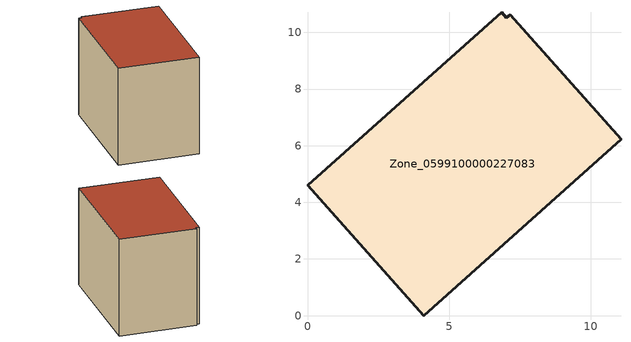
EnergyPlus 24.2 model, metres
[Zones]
Zone_0599100000227083
 floor ground (C_G): 7.15,10.62 11.07,6.22 4.1,0 0,4.61 6.85,10.71 7.03,10.51 z0
 wall outside (C_F): 4.1,0 11.07,6.22 7.15,10.62 7.03,10.51 6.85,10.71 0,4.61 4.1,0 z0:7.69
 roof outside (C_R): 11.07,6.22 7.15,10.62 7.03,10.51 6.85,10.71 0,4.61 4.1,0 z7.69
[BUILDING]
Pand.0599100000227083: North Axis=0; Terrain=City; Loads Convergence Tolerance Value=0.04; Temperature Convergence Tolerance Value=0.4; Solar Distribution=FullExterior; Maximum Number of Warmup Days=25; Minimum Number of Warmup Days=1
[Site:Location]
Rotterdam.The.Hague.AP_ZH_NLD Design_Conditions: Latitude=51.96; Longitude=4.45; Time Zone=1; Elevation=-4.5
[SITE:GROUNDTEMPERATURE:BUILDINGSURFACE]
18, 18, 18, 18, 18, 18, 18, 18, 18, 18, 18, 18
[MATERIAL] Thermal Absorptance=0.9; Solar Absorptance=0.7; Visible Absorptance=0.7
Name | Roughness | Thickness | Conductivity | Density | Specific Heat
G.TC.1965-1974 | MediumSmooth | 0.15 | 0.882353 | 540 | 1210
F.TC.1965-1974 | Rough | 0.3 | 0.697674 | 1920 | 840
R.TC.1965-1974 | MediumRough | 0.2 | 0.232558 | 1500 | 1000
[CONSTRUCTION]
C_G: G.TC.1965-1974
C_F: F.TC.1965-1974
C_R: R.TC.1965-1974
[ZONE]
Zone_0599100000227083: Type=1; Multiplier=1; Ceiling Height=Autocalculate; Volume=Autocalculate; Floor Area=autocalculate; Part of Total Floor Area=Yes
[ZONEINFILTRATION:DESIGNFLOWRATE]
Infil_Zone_0599100000227083: Zone or ZoneList or Space or SpaceList=Zone_0599100000227083; Schedule=AlwaysOn; Design Flow Rate Calculation Method=Flow/Area; Flow Rate per Floor Area=0.003; Constant Term Coefficient=1; Temperature Term Coefficient=0; Velocity Term Coefficient=0; Velocity Squared Term Coefficient=0
[HVACTEMPLATE:ZONE:IDEALLOADSAIRSYSTEM]
Zone_0599100000227083: Maximum Heating Supply Air Temperature=50; Minimum Cooling Supply Air Temperature=13; Maximum Heating Supply Air Humidity Ratio=0.0156; Minimum Cooling Supply Air Humidity Ratio=0.0077; Heating Limit=NoLimit; Cooling Limit=NoLimit; Dehumidification Control Type=ConstantSensibleHeatRatio; Cooling Sensible Heat Ratio=0.7; Dehumidification Setpoint=60; Humidification Control Type=None; Humidification Setpoint=30; Outdoor Air Method=None; Outdoor Air Flow Rate per Person=0.00944; Outdoor Air Flow Rate per Zone Floor Area=0; Outdoor Air Flow Rate per Zone=0; Demand Controlled Ventilation Type=None; Outdoor Air Economizer Type=NoEconomizer; Heat Recovery Type=None; Sensible Heat Recovery Effectiveness=0.7; Latent Heat Recovery Effectiveness=0.65
[ZONECONTROL:THERMOSTAT]
ThermostatControl_Zone_0599100000227083: Zone or ZoneList=Zone_0599100000227083; Control Type Schedule=DualSetpointControlType; Control 1=Thermostat_Zone_0599100000227083; Temperature Difference Between Cutout And Setpoint=0
[THERMOSTATSETPOINT:DUALSETPOINT]
Thermostat_Zone_0599100000227083: Heating Setpoint Temperature Schedule=HeatingSetpoint_Zone_0599100000227083; Cooling Setpoint Temperature Schedule=CoolingSetpoint_Zone_0599100000227083
[SCHEDULE:COMPACT]
HeatingSetpoint_Zone_0599100000227083: Through: 12/31, For: AllDays, Until: 24:00, 21
CoolingSetpoint_Zone_0599100000227083: Through: 12/31, For: AllDays, Until: 24:00, 24
DualSetpointControlType: Through: 12/31, For: AllDays, Until: 24:00, 4
AlwaysOn: Through: 12/31, For: AllDays, Until: 24:00, 1
